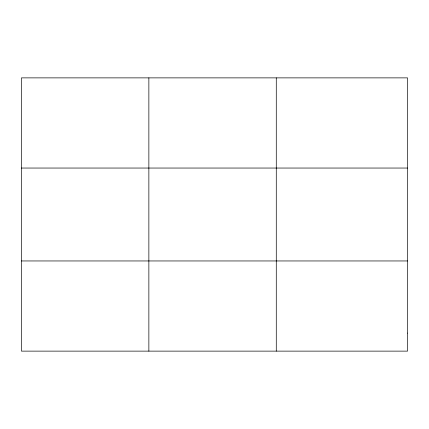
<?xml version="1.0" encoding="UTF-8"?>
<svg xmlns="http://www.w3.org/2000/svg" width="429" height="429" viewBox="0 0 429 429"><rect width="100%" height="100%" fill="white"/><g stroke="black" fill="none" stroke-linecap="round" stroke-linejoin="round"><path stroke-width="0.64" d="M148.863 351.126L148.863 77.874M276.276 351.126L276.276 77.874M21.45 168.045L407.55 168.045M21.45 260.955L407.55 260.955M407.55 333.092L407.55 351.126L21.45 351.126L21.45 77.874L407.55 77.874L407.55 333.092"/></g></svg>
